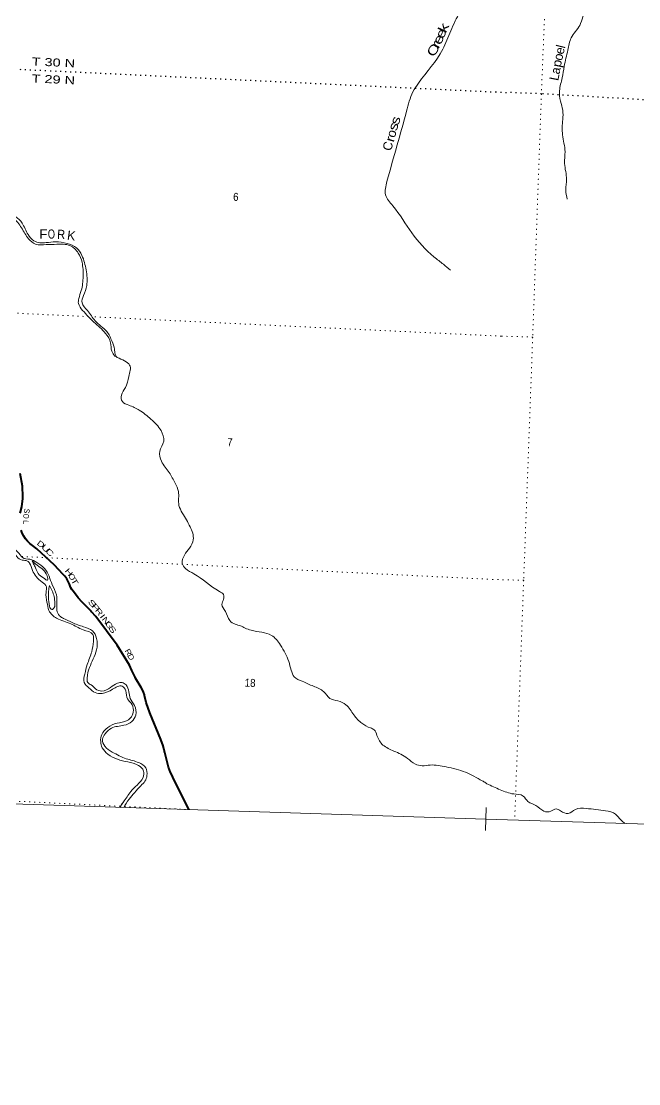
# Model space of a CAD drawing. Header units: feet. Extents: x -739708 to -488887, y 188754 to 379550.
# Drawn here: x -719043 to -705545, y 189004 to 212232 of the extents above; entities that cross this region are included whole.
import ezdxf
from ezdxf.enums import TextEntityAlignment as Align

# ---------------------------------------------------------------- set-up
doc = ezdxf.new("R2010")
doc.units = ezdxf.units.FT
doc.header["$LTSCALE"] = 73
doc.linetypes.add('DOT_DASHED', pattern=[7.7, 5, -1.2, 0.3, -1.2])
doc.linetypes.add('DOTTED', pattern=[1.5, 0.3, -1.2])
for name, color, linetype, lineweight in [('26', 7, 'Continuous', 40), ('39', 7, 'Continuous', 13), ('4', 7, 'Continuous', 13), ('44', 7, 'DOT_DASHED', 13), ('6', 7, 'DOTTED', 25), ('7', 7, 'DOTTED', 13)]:
    doc.layers.add(name, color=color, linetype=linetype, lineweight=lineweight)
doc.layers.add('27', color=7, linetype='Continuous')
doc.layers.add('41', color=7, linetype='Continuous')

msp = doc.modelspace()

# ---------------------------------------------------------------- linework, layer by layer
at = {"layer": '26'}
for points in [[(-719064.32, 201479.77), (-719030.33, 201616.02), (-719009.43, 201795.17), (-719008.73, 201836.96), (-719019.14, 202068.52), (-719070.05, 202347.26)], [(-715380.86, 194998.03), (-715729.9, 195704.73), (-715748, 195743.65), (-715779.17, 195808.14), (-715824.11, 195924.78), (-715856.62, 196045.47), (-715905.33, 196245.26), (-715917.29, 196296.86), (-715941.57, 196388.64), (-715993.06, 196532.63), (-716235.18, 197109.75), (-716312.12, 197340.32), (-716347.83, 197494.52), (-716351.6, 197509.41), (-716369.67, 197565.02), (-716393.45, 197618.43), (-716422.68, 197669.06), (-716544.15, 197870.73), (-716555.7, 197890.06), (-716585.14, 197948.28), (-716608.34, 198009.25), (-716623.6, 198036.71), (-716679.04, 198153.79), (-716947.4, 198590.33), (-717411.94, 199219.28), (-717505.51, 199324.45), (-717518.44, 199338.94), (-717642.37, 199462.51), (-717714.85, 199531.26), (-717801.73, 199630.36), (-717899.79, 199762.4), (-717910.97, 199775.14), (-717936.63, 199809.12), (-717958.6, 199845.6), (-717976.64, 199884.17), (-717990.55, 199924.41), (-718016.69, 199984.51), (-718049.58, 200042.78), (-718088.38, 200097.3), (-718132.66, 200147.46), (-718317.25, 200343.21), (-718700.28, 200697.05), (-718798.19, 200770.44), (-718853.79, 200814.69), (-718904.45, 200864.51), (-718949.64, 200919.35), (-718988.84, 200978.62), (-719021.63, 201041.65), (-719047.65, 201107.77)]]:
    msp.add_lwpolyline(points, dxfattribs=at)
at = {"layer": '39'}
msp.add_arc((-717000.73, 204832.12), 76.51, 42.62689, 88.0532, dxfattribs=at)
for points in [[(-708436.21, 215053.4), (-708488.44, 214631.12), (-708555.99, 214294.46), (-708728.34, 213773.7), (-709355.26, 212602.47), (-709556.66, 212238.03), (-709654.47, 212021.41), (-709828.91, 211619.75), (-710358.98, 210879.02), (-710480.14, 210687.4), (-710620.97, 210266.45), (-711048.61, 208727.38), (-711078.42, 208435.85), (-710921.2, 208196.54), (-710505.76, 207605.56), (-710021.66, 207080.87), (-709813.55, 206918.52), (-709662.78, 206788.36)], [(-707206.51, 213970.41), (-707063.33, 213801.29), (-706910.8, 213615.92), (-706761.01, 213355.96), (-706686.24, 213084.7), (-706673.2, 212724.94), (-706770.54, 212324.91), (-706835.73, 212141.66), (-707021.06, 211872.11), (-707095.62, 211598.38), (-707175.07, 211246.13), (-707218.53, 210995.46), (-707277.28, 210713.07), (-707257.42, 210484.24), (-707206.11, 210288.54), (-707207.67, 210080.7), (-707211.72, 209749.83), (-707156.68, 209380.41), (-707166.06, 209124.43), (-707124.38, 208775.69), (-707142.87, 208546.28), (-707107.96, 208343.13)], [(-716998.13, 204908.6), (-717064.51, 205021.95), (-717090.76, 205202.39), (-717198.82, 205405.75), (-717454.41, 205654.43), (-717701.69, 205910.9), (-717793.32, 206063.28), (-717785.75, 206169.95), (-717731.66, 206343.65), (-717691.26, 206650.96), (-717715.17, 206962.46), (-717799.09, 207165.01), (-717978.97, 207328.43), (-718262.03, 207356.11), (-718495.93, 207347.84), (-718729.16, 207359.72), (-718882.48, 207473.82), (-719037.62, 207715.09), (-719230.3, 207917.27), (-719374.82, 207932.22), (-719493.57, 207873.67), (-719587.85, 207824.39), (-719686.1, 207837.78), (-719847.85, 207879.54), (-720150.9, 207911.93), (-720313.93, 207975.92), (-720430.63, 208100.89), (-720538.15, 208320.38), (-720599.8, 208526.22), (-720718.26, 208719.85), (-720873.05, 208910.66), (-720894, 209068.73), (-720832.79, 209213.95), (-720791.63, 209361.86), (-720846.82, 209413.78), (-720944.47, 209429.54), (-721072.83, 209445.96), (-721199.45, 209575.31), (-721376.3, 209708.36), (-721612.83, 209742.54), (-721793.7, 209815.21), (-721926.56, 209938.71), (-722059.96, 210106.61), (-722235.48, 210279.97), (-722471.47, 210390.8), (-722693.38, 210440.63), (-722832.41, 210560.31), (-722942.88, 210751.65), (-723075.35, 210947.77), (-723109.97, 211057.87), (-723118.36, 211169.12), (-723176.85, 211227.58), (-723317.47, 211238.36), (-723685.95, 211180.15), (-723953.92, 211177.06), (-724187.43, 211241.4), (-724463.67, 211353.59), (-724608.65, 211354.43), (-724924.48, 211244.01), (-725180.63, 211111.41), (-725319.31, 211059.58), (-725466.64, 211050.42), (-725748.15, 211063.92), (-725897.22, 211002.36), (-726132.04, 210844.83), (-726347.68, 210658.41), (-726366.63, 210637.01)], [(-722585.49, 210475.33), (-722310.73, 210379.34), (-722121.74, 210247.9), (-721976.53, 210071.53), (-721784.92, 209897.63), (-721542.29, 209804.73), (-721348.55, 209755.84), (-721181.09, 209643.28), (-721016.97, 209490.49), (-720872.66, 209469.49), (-720746.18, 209457.17), (-720718.88, 209369.5), (-720755.34, 209241.6), (-720818.89, 209086.38), (-720827.39, 208951.49), (-720636.31, 208700.95), (-720551.86, 208575.04), (-720481.42, 208330.58), (-720396.43, 208160.27), (-720293.41, 208047.86), (-720135.54, 207949.74), (-719776.3, 207911.43), (-719636.41, 207878.48), (-719515.91, 207928.89), (-719332.38, 207997.36), (-719164.66, 207953.39), (-719026.1, 207819.61), (-718895.43, 207569.08), (-718764.98, 207433.56), (-718637.63, 207386.9), (-718496.47, 207392.24), (-718294.49, 207409.66), (-718041.87, 207374.93), (-717835.65, 207277.2), (-717718.21, 207113.87), (-717626.1, 206794.03), (-717613.24, 206452.64), (-717682.96, 206233.07), (-717714.32, 206076.76), (-717595.13, 205905.3), (-717429.27, 205683.85), (-717175.22, 205449.34), (-717057.5, 205233.55), (-717004.63, 205066.33), (-716988.26, 204952.81), (-716966.07, 204902.2)], [(-727678.19, 209948.84), (-727674.29, 209948.51), (-727564.71, 209912.54), (-727357.91, 209954), (-727121.47, 210099.38), (-726826.77, 210240.77), (-726526.81, 210236.73), (-726368.27, 210158.77), (-726281.87, 209970.25), (-726167.38, 209778.78), (-725976.57, 209580.7), (-725718.24, 209475.16), (-725503.98, 209437.69), (-725240.36, 209370.32), (-725059.34, 209180.64), (-725013.78, 208975.34), (-724949.24, 208735.1), (-724882.7, 208555.33), (-724836.13, 208319.73), (-724712.22, 207986.72), (-724482.04, 207700.56), (-724220.62, 207566.68), (-723842.61, 207547.91), (-723643.57, 207537.18), (-723537.68, 207450.9), (-723452.96, 207272.53), (-723398.87, 206960.02), (-723392.1, 206495.77), (-723324.34, 206231.22), (-723169, 205996), (-722889.34, 205865.54), (-722720.28, 205801.35), (-722546.85, 205686.57), (-722255.31, 205489.13), (-721980.48, 205334.63), (-721734.56, 205215.75), (-721583.73, 205091.29), (-721478.28, 204869.85), (-721400.47, 204665.49), (-721325.75, 204549.99), (-721129.92, 204442.53), (-720922.29, 204326.6), (-720692.05, 204163.51), (-720524.92, 204040.87), (-720485.54, 203892.27), (-720518.78, 203740.06), (-720574.89, 203566.43), (-720561.73, 203416.69), (-720515.78, 203344.54), (-720337.79, 203245.74), (-720094.48, 203112.47), (-719941.71, 203042.77), (-719854.46, 202940.98), (-719742.52, 202854.5), (-719666.53, 202716.77), (-719564.3, 202519.65), (-719503.51, 202227.09), (-719423.36, 202093.26), (-719331.73, 201940.88), (-719253.9, 201615.47), (-719265.01, 201401.99), (-719324.53, 201186.11), (-719343.35, 200982.97), (-719305.64, 200844.52), (-719217.1, 200659.96), (-719026.62, 200451.81), (-718906.45, 200431.63), (-718861.58, 200387.75), (-718798.39, 200228.26), (-718718.3, 200092.41), (-718583.3, 199972.87), (-718492.08, 199868.93), (-718502.19, 199746.2), (-718481.04, 199533.66), (-718436.76, 199350.6), (-718269.16, 199181.54), (-717961, 199060.21), (-717691.47, 198928.08), (-717477.47, 198822.02), (-717464.38, 198670.27), (-717503.91, 198449.68), (-717599.84, 198168.44), (-717655.07, 197960.48), (-717667.32, 197773.27), (-717564.37, 197658.84), (-717428.83, 197555.43), (-717274.38, 197536.11), (-717045.79, 197627.27), (-716937.09, 197686.16), (-716838.05, 197696.95), (-716760.85, 197595.49), (-716718.45, 197416.53), (-716640.98, 197323.14), (-716591.74, 197168.15), (-716630.82, 197022.19)], [(-723328.41, 206655.02), (-723285.92, 206296.5), (-723210.93, 206128.55), (-722914.77, 205949.11), (-722713.65, 205879.8), (-722542.23, 205765.09), (-722207.25, 205539.5), (-722003.63, 205426.19), (-721830.21, 205371.94), (-721663.34, 205244.88), (-721543.9, 205138.37), (-721427.79, 204934.73), (-721352.59, 204712.29), (-721273.98, 204592.64), (-721164.87, 204542.56), (-721005.46, 204490.8), (-720933.03, 204427.84), (-720845.44, 204336.12), (-720700.04, 204226.32), (-720573.76, 204147.42), (-720449.89, 204056.5), (-720387.37, 203937.39), (-720390.51, 203842.67), (-720442.87, 203721.37), (-720489.99, 203575.68), (-720494.81, 203491.11), (-720438.07, 203440.78), (-720247.94, 203283.07), (-720092.41, 203174.94), (-719941.12, 203121.44), (-719821.94, 203010.5), (-719656.49, 202898.01), (-719411.61, 202760.04), (-719278.91, 202623.03), (-719258.17, 202458.92), (-719281.8, 202171.21), (-719254.48, 201962.49), (-719192.82, 201696.13), (-719235.83, 201370.75), (-719275.36, 201089.63), (-719259.98, 200885.35), (-719152.52, 200663.84), (-719041.92, 200537.06), (-719016.77, 200505.95), (-718854.82, 200470.24), (-718700.1, 200398.46), (-718533.17, 200269.77), (-718434.11, 200098.99), (-718365.75, 199913.1), (-718274.25, 199696.17), (-718266.11, 199516.34), (-718263.28, 199358.88), (-718209.01, 199233.99), (-718116.33, 199174.38), (-717929.96, 199085.39), (-717683.23, 198994.38), (-717488.75, 198907.13), (-717395.58, 198740.58), (-717395.88, 198488.41), (-717551.68, 198102.26), (-717603.56, 197874.01), (-717590.73, 197774.73), (-717513.95, 197721.71), (-717420.05, 197637.85), (-717278.68, 197588.71), (-717092.87, 197665.17), (-716938.58, 197762.87), (-716835.44, 197775.54), (-716752.55, 197724.33), (-716693.18, 197571.02), (-716659.7, 197426.66), (-716568.08, 197274.28), (-716540.83, 197063.55), (-716626.04, 196923.17), (-716799.98, 196840.26), (-717069.82, 196780.74), (-717210.9, 196656.37), (-717267.28, 196535.2), (-717217.97, 196382.23), (-717052.99, 196255.63), (-716747.65, 196110.19), (-716476.58, 196024.4), (-716323.34, 195908.29), (-716294.55, 195743.9), (-716339.06, 195616.28), (-716428.84, 195520.45), (-716566.83, 195367.73), (-716686.44, 195222.46), (-716803.87, 195043.53)], [(-716944.45, 204883.92), (-716785.65, 204806.78), (-716673.85, 204716.27), (-716692.19, 204466.72), (-716766.73, 204223.1), (-716852.82, 204056.52), (-716833.22, 203918.68), (-716690.84, 203839.24), (-716462.89, 203728.68), (-716207.57, 203532.46), (-715988.25, 203282.99), (-715929.48, 203051.02), (-716015.35, 202829.97), (-715980.25, 202612.92), (-715809.15, 202367.08), (-715680.03, 202130.73), (-715609.4, 201952.83), (-715595.34, 201647.72), (-715522.29, 201481.84), (-715351.05, 201179.51), (-715283.89, 200896.82), (-715364.47, 200713.93), (-715476.24, 200562.34), (-715522.62, 200378.3), (-715453.74, 200269.05), (-715268.3, 200151.85), (-714713.07, 199768.01), (-714622.8, 199696.38), (-714620.03, 199597.43), (-714658.04, 199483.71), (-714580.5, 199331.81), (-714484.45, 199130.86), (-714366.28, 199050.22), (-714252.61, 199016.14), (-714149.53, 198966.27), (-714018.22, 198917.46), (-713572.8, 198805.64), (-713378.37, 198595.33), (-713196.92, 198236.17), (-713144.79, 198046.79), (-713075.1, 197901.2), (-712901.13, 197802.55), (-712656.96, 197695.47), (-712433.3, 197576.99), (-712297.22, 197429.17), (-712123.86, 197372.9), (-711945.34, 197290.23), (-711773.44, 197068.57), (-711596.24, 196885.07), (-711410.34, 196781.98), (-711331, 196745.01), (-711268.69, 196619.85), (-711136.69, 196409.63), (-710897.34, 196278.51), (-710600.58, 196117.21), (-710427.41, 195994.37), (-710281.62, 195957.19), (-710107.94, 195971.52), (-709754.8, 195931.39), (-709331.7, 195814.27), (-708967.35, 195626.49), (-708892.71, 195583.76), (-708865.14, 195563.02)], [(-718805.66, 200434.29), (-718694.06, 200337.73), (-718566.3, 200242.64), (-718480.11, 200108.61), (-718469.17, 200013.42), (-718556.22, 200060.73), (-718671.84, 200157.43), (-718730.13, 200282.45), (-718773.66, 200366.63), (-718805.66, 200434.29)], [(-718426.77, 199894.98), (-718446.94, 199772.59), (-718445.38, 199637.37), (-718423.56, 199444.97), (-718375.67, 199370.73), (-718321.83, 199415.32), (-718308.7, 199507.68), (-718324, 199653.46), (-718370.16, 199780.09), (-718426.77, 199894.98)], [(-716630.82, 197022.19), (-716728.04, 196944.76), (-716949.53, 196885.64), (-717154.05, 196791.65), (-717284.06, 196636.64), (-717307.11, 196488.12), (-717271.48, 196347.72), (-717149.21, 196208.43), (-716713.78, 196038.44), (-716480.6, 195964.01), (-716367.86, 195841.19), (-716380.65, 195698.38), (-716512.93, 195535.38), (-716646.43, 195396.63), (-716731.05, 195274.39), (-716815.46, 195158.2), (-716885.23, 195046.33)], [(-708865.14, 195563.02), (-708575.06, 195431.92), (-708277.94, 195340.01), (-708069.89, 195293.85), (-707967.44, 195172.93), (-707793.02, 195089.67), (-707622.24, 194962.15), (-707464.93, 194962.29), (-707352.17, 195012.55), (-707254.97, 194968.53), (-707087.57, 194913.8), (-706931.12, 195000.76), (-706694.38, 195022.14), (-706268.69, 194971.83), (-706051.68, 194895.05), (-705937.21, 194771.66), (-705852.05, 194695.75)]]:
    msp.add_spline(points, degree=3, dxfattribs=at)
at = {"layer": '4'}
for q in [(-708897.33, 194541.78), (-708889.59, 194791.68), (-708889.59, 194791.68), (-708889.59, 194791.68)]:
    msp.add_line((-708881.85, 195041.54), q, dxfattribs=at)
msp.add_lwpolyline([(-534936.22, 373877.7), (-519702.48, 373516.18), (-489136.84, 372822.34), (-493183.05, 189004.41), (-524001.53, 189704), (-554819.03, 190445.97), (-585635.48, 191230.33), (-616450.82, 192057.09), (-647264.98, 192926.23), (-678077.93, 193837.75), (-708889.59, 194791.67), (-739699.92, 195787.95)], dxfattribs=at)
msp.add_lwpolyline([(-534936.22, 373877.7), (-519702.48, 373516.18), (-489136.84, 372822.34), (-493183.05, 189004.41), (-524001.53, 189704), (-554819.03, 190445.97), (-585635.48, 191230.33), (-616450.82, 192057.09), (-647264.98, 192926.23), (-678077.93, 193837.75), (-708889.59, 194791.67), (-739699.92, 195787.95)], dxfattribs=at)
at = {"layer": '44'}
msp.add_lwpolyline([(-716791.99, 195191.21), (-716817.54, 195155.19), (-716835.56, 195128.14), (-716856.59, 195094.49), (-716885.35, 195046.14)], dxfattribs=at)
at = {"layer": '6'}
for points in [[(-728443.38, 211603.49), (-725591.49, 211476.27), (-720274.24, 211238.86), (-708386.97, 210673.17)], [(-683715.87, 209403.69), (-686465.77, 209537.31), (-691784.02, 209805.82), (-697110.48, 210070.59), (-702380.4, 210337.28), (-707673.02, 210645.19), (-708386.97, 210673.17)]]:
    msp.add_lwpolyline(points, dxfattribs=at)
at = {"layer": '7'}
for p, q in [((-708555.52, 205347.65), (-717484.17, 205770.74)), ((-707863.73, 205327.75), (-708555.52, 205347.65)), ((-719034.04, 200530.79), (-708723.82, 200029.46)), ((-708060.5, 200010.55), (-708723.82, 200029.46)), ((-716786.67, 195066.43), (-715357.87, 194997.29))]:
    msp.add_line(p, q, dxfattribs=at)
for points in [[(-707528.95, 214245.11), (-707673.02, 210645.19), (-707863.73, 205327.75), (-708060.5, 200010.55), (-708258.06, 194771.7)], [(-717571.21, 205774.86), (-720398.56, 205908.84), (-723095.93, 206046.46)], [(-724842.84, 195432.18), (-720620.9, 195251.95), (-716870.99, 195070.51)]]:
    msp.add_lwpolyline(points, dxfattribs=at)

# ---------------------------------------------------------------- texts
at = {"layer": '27'}
for s, rotation, width, p in [('O', 266.307, 0.7, (-718995.92, 201415.03)), ('S', 260.049, 0.9, (-718980.65, 201536.08)), ('L', 269.813, 0.75, (-718995.09, 201281.2)), ('D', 323.646, 1.4, (-718650.55, 200751.57)), ('U', 316.081, 1.65, (-718550.04, 200661.65)), ('C', 316.081, 1.65, (-718463.18, 200578)), ('H', 309.29, 1.45, (-718049.55, 200148.67)), ('O', 301.257, 1.2, (-717986.28, 200054.64)), ('T', 299.531, 1.5, (-717926.79, 199952.28)), ('S', 312.274, 1.7, (-717536.8, 199465.17)), ('P', 310.899, 1.7, (-717458.38, 199375.72)), ('R', 307.268, 1.45, (-717387.5, 199285.67)), ('I', 307.268, 1.6, (-717314.28, 199187.39)), ('N', 306.773, 1.4, (-717241.95, 199093.21)), ('G', 306.455, 1.3, (-717170.15, 198996.37)), ('S', 306.455, 1.55, (-717098.49, 198899.38)), ('R', 298.902, 1.2, (-716754.77, 198410.56)), ('D', 298.902, 1.2, (-716696.26, 198304.58))]:
    msp.add_text(s, height=120, rotation=rotation, dxfattribs=dict(at, width=width)).set_placement(p, align=Align.CENTER)
at = {"layer": '41'}
for s, rotation, width, p in [('k', 65.204, 1.5, (-709723.21, 212047.39)), ('e', 62.389, 1.4, (-709837.08, 211789.6)), ('e', 64.815, 1.35, (-709778.94, 211922.41)), ('C', 56.527, 1.4, (-709958.48, 211543.75)), ('r', 62.352, 1.6, (-709894.38, 211673.58)), ('s', 73.99, 1.3, (-710814.96, 209905.26)), ('s', 73.971, 1.3, (-710770.37, 210037.54)), ('o', 73.99, 1.1, (-710855.94, 209749.71)), ('r', 73.99, 1.25, (-710886.66, 209628.41)), ('F', 359.807, 1.1, (-718561.27, 207480.96)), ('O', 2.61, 0.75, (-718379.43, 207480.25)), ('R', 357.987, 0.9, (-718173.83, 207472.78))]:
    msp.add_text(s, height=200, rotation=rotation, dxfattribs=dict(at, width=width)).set_placement(p, align=Align.CENTER)
for s, rotation, p in [('l', 76.007, (-707160.56, 211627.38)), ('e', 76.753, (-707192.08, 211493.76)), ('o', 77.393, (-707222.09, 211359.81)), ('a', 80.161, (-707278.23, 211062.21))]:
    msp.add_text(s, height=200, rotation=rotation, dxfattribs=at).set_placement(p)
for s, rotation, width, p in [('p', 78.487, 1.1, (-707252.06, 211212.98)), ('L', 78.822, 1.05, (-707306.53, 210918.26))]:
    msp.add_text(s, height=200, rotation=rotation, dxfattribs=dict(at, width=width)).set_placement(p)
for s, rotation, p in [('C', 74.903, (-710933.7, 209476.22)), ('K', 352.357, (-717961.7, 207448.78))]:
    msp.add_text(s, height=200, rotation=rotation, dxfattribs=at).set_placement(p, align=Align.CENTER)
at = {"layer": '6', "width": 1.35}
for s, p in [('T 30 N', (-718817.51, 211268.26)), ('T 29 N', (-718818.63, 210896.92))]:
    msp.add_text(s, height=175, rotation=357.275, dxfattribs=at).set_placement(p)
at = {"layer": '7', "width": 0.9}
for s, p in [('6', (-714413.87, 208308)), ('7', (-714543.41, 202941.84)), ('18', (-714159.76, 197685.51))]:
    msp.add_text(s, height=175, rotation=358.073, dxfattribs=at).set_placement(p)

doc.saveas('drawing.dxf')
